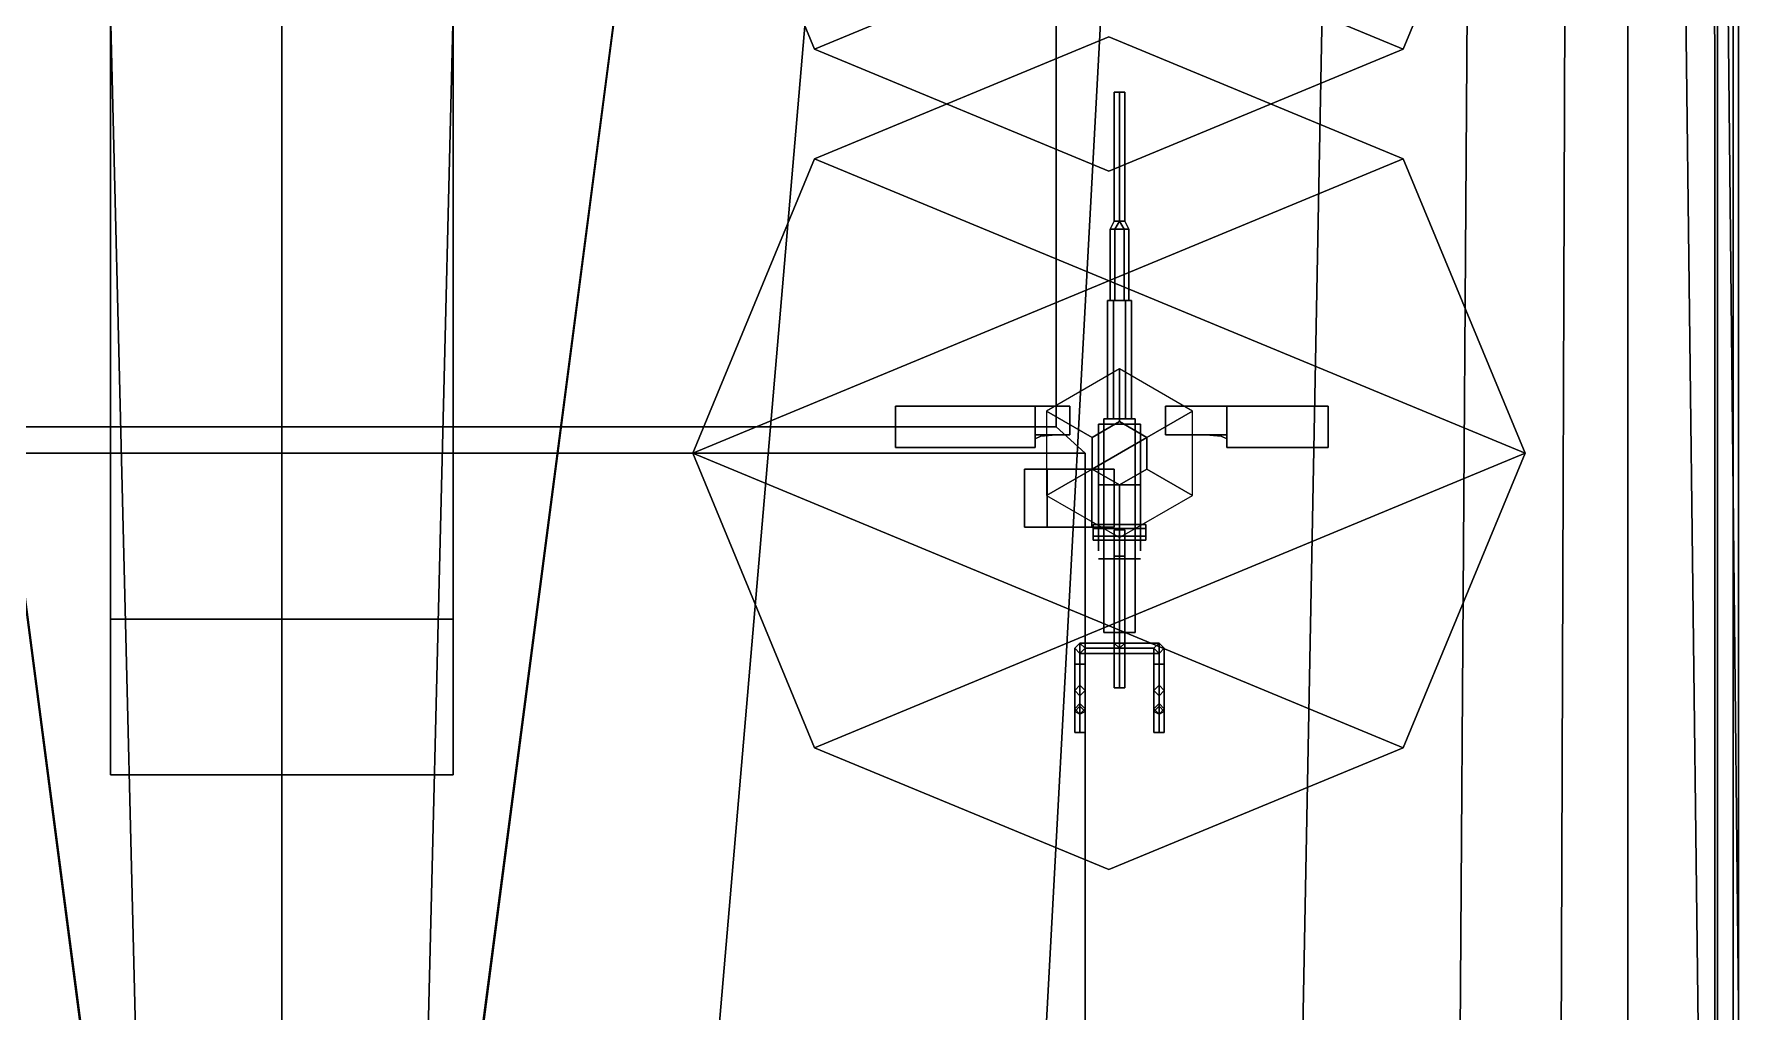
# Model space of a CAD drawing. Header units: millimetres. Extents: x -6 to 6, y -47 to 81.
# Drawn here: x -0.94 to 5.55, y -4.06 to -0.35 of the extents above; entities that cross this region are included whole.
import ezdxf

# ---------------------------------------------------------------- set-up
doc = ezdxf.new("R2010")
doc.units = ezdxf.units.MM
for name, color, linetype in [('cables', 3, 'Continuous'), ('gun', 1, 'Continuous'), ('rainings', 4, 'Continuous'), ('sleeve', 5, 'Continuous'), ('superstructure', 6, 'Continuous'), ('turret', 2, 'Continuous')]:
    doc.layers.add(name, color=color, linetype=linetype)

msp = doc.modelspace()

# ---------------------------------------------------------------- linework, layer by layer
for points in [[(-1.99, -0.26, -3.04), (-0.65, -0.26, -3.2), (-0.51, -5.99, -3.16), (-1.5, -5.99, -3.04)], [(0, -5.99, -3.2), (-0.51, -5.99, -3.16), (-0.65, -0.26, -3.2), (0, -0.26, -3.2)], [(0, -0.26, -3.2), (0.65, -0.26, -3.2), (0.51, -5.99, -3.16), (0, -5.99, -3.2)], [(1.5, -5.99, -3.04), (0.51, -5.99, -3.16), (0.65, -0.26, -3.2), (1.99, -0.26, -3.04)], [(2.8, -5.99, -2.77), (1.5, -5.99, -3.04), (1.99, -0.26, -3.04), (3.11, -0.26, -2.77)], [(3.84, -5.99, -2.4), (2.8, -5.99, -2.77), (3.11, -0.26, -2.77), (3.95, -0.26, -2.4)], [(4.46, -5.99, -2.02), (3.84, -5.99, -2.4), (3.95, -0.26, -2.4), (4.5, -0.26, -2.02)], [(4.85, -5.99, -1.59), (4.46, -5.99, -2.02), (4.5, -0.26, -2.02), (4.87, -0.26, -1.59)], [(5.11, -5.99, -1.11), (4.85, -5.99, -1.59), (4.87, -0.26, -1.59), (5.11, -0.26, -1.16)], [(5.4, -5.99, -0.27), (5.11, -5.99, -1.11), (5.11, -0.26, -1.16), (5.33, -0.26, -0.5)], [(5.55, -5.99, 0.79), (5.4, -5.99, -0.27), (5.33, -0.26, -0.5), (5.49, -0.26, 0.44)], [(5.45, -5.99, 2.85), (5.51, -5.99, 2.32), (5.51, -0.26, 2.52), (5.45, -0.26, 3.07)], [(5.53, -5.99, 1.74), (5.55, -5.99, 0.79), (5.49, -0.26, 0.44), (5.53, -0.26, 1.93)], [(5.51, -5.99, 2.32), (5.53, -5.99, 1.74), (5.53, -0.26, 1.93), (5.51, -0.26, 2.52)]]:
    msp.add_3dface(points)
at = {"layer": 'cables'}
for points in [[(0, 9.81, 26.51), (0, 9.8, 26.59), (0, -10.03, 9.28), (0, -9.99, 9.24)], [(0, 9.8, 26.59), (0, 9.81, 26.51), (0, -9.99, 9.24), (0, -10.03, 9.28)], [(-1.69, 2.99, 10.61), (-1.69, 2.99, 10.57), (0, -9.99, 9.24), (0, -9.9441, 9.28)], [(-1.69, 2.99, 10.57), (-1.69, 2.99, 10.61), (0, -9.9441, 9.28), (0, -9.99, 9.24)], [(1.69, 2.99, 10.57), (1.69, 2.99, 10.61), (0, -9.9441, 9.28), (0, -9.99, 9.24)], [(1.69, 2.99, 10.61), (1.69, 2.99, 10.57), (0, -9.99, 9.24), (0, -9.9441, 9.28)]]:
    msp.add_3dface(points, dxfattribs=at)
at = {"layer": 'gun'}
for points in [[(3.18, -0.57, 6.72), (3.16, -0.57, 6.7), (3.16, -1.06, 6.7), (3.18, -1.06, 6.72)], [(3.16, -0.57, 6.7), (3.18, -0.57, 6.68), (3.18, -1.06, 6.68), (3.16, -1.06, 6.7)], [(3.2, -0.57, 6.7), (3.18, -0.57, 6.68), (3.16, -0.57, 6.7), (3.18, -0.57, 6.72)], [(3.2, -0.57, 6.7), (3.18, -0.57, 6.72), (3.18, -1.06, 6.72), (3.2, -1.06, 6.7)], [(3.18, -0.57, 6.68), (3.2, -0.57, 6.7), (3.2, -1.06, 6.7), (3.18, -1.06, 6.68)]]:
    msp.add_3dface(points, dxfattribs=at)
at = {"layer": 'rainings'}
for points in [[(5.44, -0.37, 3.99), (5.44, -0.37, 3.95), (5.34, 2.64, 4.04), (5.34, 2.64, 4.08)], [(5.44, -0.37, 3.95), (5.44, -0.37, 3.99), (5.34, 2.64, 4.08), (5.34, 2.64, 4.04)], [(5.44, -0.37, 3.61), (5.44, -0.37, 3.57), (5.34, 2.64, 3.66), (5.34, 2.64, 3.7)], [(5.44, -0.37, 3.57), (5.44, -0.37, 3.61), (5.34, 2.64, 3.7), (5.34, 2.64, 3.66)], [(5.44, -0.46, 4.01), (5.44, -0.37, 4.01), (5.44, -0.37, 3.06), (5.44, -0.46, 3.06)], [(5.44, -0.37, 4.01), (5.44, -0.46, 4.01), (5.44, -0.46, 3.06), (5.44, -0.37, 3.06)], [(5.44, -3.39, 3.88), (5.44, -3.39, 3.93), (5.44, -0.46, 3.99), (5.44, -0.46, 3.95)], [(5.44, -3.39, 3.93), (5.44, -3.39, 3.88), (5.44, -0.46, 3.95), (5.44, -0.46, 3.99)], [(5.44, -3.39, 3.55), (5.44, -3.39, 3.5), (5.44, -0.46, 3.57), (5.44, -0.46, 3.61)], [(5.44, -3.39, 3.5), (5.44, -3.39, 3.55), (5.44, -0.46, 3.61), (5.44, -0.46, 3.57)], [(5.44, -3.46, 3.95), (5.44, -3.39, 3.95), (5.44, -3.39, 2.95), (5.44, -3.46, 2.94)], [(5.44, -3.39, 3.95), (5.44, -3.46, 3.95), (5.44, -3.46, 2.94), (5.44, -3.39, 2.95)], [(5.44, -5.5, 3.85), (5.44, -5.5, 3.9), (5.44, -3.46, 3.93), (5.44, -3.46, 3.89)], [(5.44, -5.5, 3.9), (5.44, -5.5, 3.85), (5.44, -3.46, 3.89), (5.44, -3.46, 3.93)], [(5.44, -5.5, 3.52), (5.44, -5.5, 3.47), (5.44, -3.46, 3.51), (5.44, -3.46, 3.55)], [(5.44, -5.5, 3.47), (5.44, -5.5, 3.52), (5.44, -3.46, 3.55), (5.44, -3.46, 3.51)]]:
    msp.add_3dface(points, dxfattribs=at)
at = {"layer": 'sleeve'}
for points in [[(3.18, -1.06, 6.72), (3.16, -1.06, 6.7), (3.145, -1.09, 6.7), (3.1625, -1.09, 6.7303)], [(3.16, -1.06, 6.7), (3.18, -1.06, 6.68), (3.1625, -1.09, 6.6697), (3.145, -1.09, 6.7)], [(3.1625, -1.09, 6.7303), (3.145, -1.09, 6.7), (3.145, -1.36, 6.7), (3.1625, -1.36, 6.7303)], [(3.145, -1.09, 6.7), (3.1625, -1.09, 6.6697), (3.1625, -1.36, 6.6697), (3.145, -1.36, 6.7)], [(3.18, -1.06, 6.72), (3.18, -1.06, 6.72), (3.1625, -1.09, 6.7303), (3.1975, -1.09, 6.7303)], [(3.18, -1.06, 6.68), (3.18, -1.06, 6.68), (3.1975, -1.09, 6.6697), (3.1625, -1.09, 6.6697)], [(3.1975, -1.09, 6.7303), (3.1625, -1.09, 6.7303), (3.1625, -1.36, 6.7303), (3.1975, -1.36, 6.7303)], [(3.1625, -1.09, 6.6697), (3.1975, -1.09, 6.6697), (3.1975, -1.36, 6.6697), (3.1625, -1.36, 6.6697)], [(3.2, -1.06, 6.7), (3.18, -1.06, 6.72), (3.1975, -1.09, 6.7303), (3.215, -1.09, 6.7)], [(3.18, -1.06, 6.68), (3.2, -1.06, 6.7), (3.215, -1.09, 6.7), (3.1975, -1.09, 6.6697)], [(3.215, -1.09, 6.7), (3.1975, -1.09, 6.7303), (3.1975, -1.36, 6.7303), (3.215, -1.36, 6.7)], [(3.1975, -1.09, 6.6697), (3.215, -1.09, 6.7), (3.215, -1.36, 6.7), (3.1975, -1.36, 6.6697)], [(3.1575, -1.36, 6.739), (3.135, -1.36, 6.7), (3.135, -1.81, 6.7), (3.1575, -1.81, 6.739)], [(3.135, -1.36, 6.7), (3.1575, -1.36, 6.661), (3.1575, -1.81, 6.661), (3.135, -1.81, 6.7)], [(3.225, -1.36, 6.7), (3.135, -1.36, 6.7), (3.1575, -1.36, 6.739), (3.2025, -1.36, 6.739)], [(3.2025, -1.36, 6.661), (3.1575, -1.36, 6.661), (3.135, -1.36, 6.7), (3.225, -1.36, 6.7)], [(3.2025, -1.36, 6.739), (3.1575, -1.36, 6.739), (3.1575, -1.81, 6.739), (3.2025, -1.81, 6.739)], [(3.1575, -1.36, 6.661), (3.2025, -1.36, 6.661), (3.2025, -1.81, 6.661), (3.1575, -1.81, 6.661)], [(3.225, -1.36, 6.7), (3.2025, -1.36, 6.739), (3.2025, -1.81, 6.739), (3.225, -1.81, 6.7)], [(3.2025, -1.36, 6.661), (3.225, -1.36, 6.7), (3.225, -1.81, 6.7), (3.2025, -1.81, 6.661)], [(3.12, -2.62, 6.77), (3.24, -2.62, 6.77), (3.24, -1.81, 6.77), (3.12, -1.81, 6.77)], [(3.12, -1.81, 6.65), (3.24, -1.81, 6.65), (3.24, -2.62, 6.65), (3.12, -2.62, 6.65)], [(3.12, -1.81, 6.77), (3.12, -1.81, 6.65), (3.12, -2.62, 6.65), (3.12, -2.62, 6.77)], [(3.24, -1.81, 6.77), (3.24, -1.81, 6.65), (3.12, -1.81, 6.65), (3.12, -1.81, 6.77)], [(3.24, -2.62, 6.77), (3.24, -2.62, 6.65), (3.24, -1.81, 6.65), (3.24, -1.81, 6.77)], [(2.905, -2, 6.9772), (2.82, -2, 6.83), (2.82, -2.22, 6.83), (2.905, -2.22, 6.9772)], [(3.16, -2, 6.83), (2.82, -2, 6.83), (2.905, -2, 6.9772), (3.075, -2, 6.9772)], [(2.82, -2, 6.83), (2.905, -2, 6.6828), (2.905, -2.22, 6.6828), (2.82, -2.22, 6.83)], [(3.075, -2, 6.6828), (2.905, -2, 6.6828), (2.82, -2, 6.83), (3.16, -2, 6.83)], [(2.905, -2, 6.6828), (3.075, -2, 6.6828), (3.075, -2.22, 6.6828), (2.905, -2.22, 6.6828)], [(3.075, -2, 6.9772), (2.905, -2, 6.9772), (2.905, -2.22, 6.9772), (3.075, -2.22, 6.9772)], [(3.16, -2, 6.83), (3.075, -2, 6.9772), (3.075, -2.22, 6.9772), (3.16, -2.22, 6.83)], [(3.075, -2, 6.6828), (3.16, -2, 6.83), (3.16, -2.22, 6.83), (3.075, -2.22, 6.6828)], [(2.82, -2.22, 6.83), (3.16, -2.22, 6.83), (3.075, -2.22, 6.9772), (2.905, -2.22, 6.9772)], [(2.905, -2.22, 6.6828), (3.075, -2.22, 6.6828), (3.16, -2.22, 6.83), (2.82, -2.22, 6.83)], [(3.28, -2.225, 6.716), (3.28, -2.21, 6.69), (3.08, -2.21, 6.69), (3.08, -2.225, 6.716)], [(3.28, -2.21, 6.69), (3.28, -2.225, 6.664), (3.08, -2.225, 6.664), (3.08, -2.21, 6.69)], [(3.08, -2.255, 6.716), (3.08, -2.225, 6.716), (3.08, -2.21, 6.69), (3.08, -2.27, 6.69)], [(3.08, -2.27, 6.69), (3.08, -2.21, 6.69), (3.08, -2.225, 6.664), (3.08, -2.255, 6.664)], [(3.28, -2.255, 6.716), (3.28, -2.225, 6.716), (3.08, -2.225, 6.716), (3.08, -2.255, 6.716)], [(3.28, -2.225, 6.664), (3.28, -2.255, 6.664), (3.08, -2.255, 6.664), (3.08, -2.225, 6.664)], [(3.28, -2.27, 6.69), (3.28, -2.255, 6.716), (3.08, -2.255, 6.716), (3.08, -2.27, 6.69)], [(3.28, -2.255, 6.664), (3.28, -2.27, 6.69), (3.08, -2.27, 6.69), (3.08, -2.255, 6.664)], [(3.18, -2.23, 6.65), (3.16, -2.23, 6.63), (3.16, -2.66, 6.63), (3.18, -2.68, 6.65)], [(3.16, -2.23, 6.63), (3.18, -2.23, 6.61), (3.18, -2.68, 6.61), (3.16, -2.66, 6.63)], [(3.2, -2.23, 6.63), (3.18, -2.23, 6.65), (3.18, -2.68, 6.65), (3.2, -2.66, 6.63)], [(3.18, -2.23, 6.61), (3.2, -2.23, 6.63), (3.2, -2.66, 6.63), (3.18, -2.68, 6.61)], [(3.28, -2.27, 6.69), (3.28, -2.21, 6.69), (3.28, -2.225, 6.716), (3.28, -2.255, 6.716)], [(3.28, -2.255, 6.664), (3.28, -2.225, 6.664), (3.28, -2.21, 6.69), (3.28, -2.27, 6.69)], [(3.2, -2.33, 7.02), (3.18, -2.33, 7), (3.16, -2.33, 7.02), (3.18, -2.33, 7.04)], [(3.16, -2.33, 7.02), (3.18, -2.33, 7), (3.18, -2.83, 7), (3.16, -2.83, 7.02)], [(3.18, -2.33, 7.04), (3.16, -2.33, 7.02), (3.16, -2.83, 7.02), (3.18, -2.83, 7.04)], [(3.18, -2.33, 7), (3.2, -2.33, 7.02), (3.2, -2.83, 7.02), (3.18, -2.83, 7)], [(3.2, -2.33, 7.02), (3.18, -2.33, 7.04), (3.18, -2.83, 7.04), (3.2, -2.83, 7.02)], [(3.1, -2.34, 7.12), (3.14, -2.34, 7.1893), (3.22, -2.34, 7.1893), (3.26, -2.34, 7.12)], [(3.26, -2.34, 7.12), (3.22, -2.34, 7.1893), (3.14, -2.34, 7.1893), (3.1, -2.34, 7.12)], [(3.22, -2.34, 7.0507), (3.26, -2.34, 7.12), (3.1, -2.34, 7.12), (3.14, -2.34, 7.0507)], [(3.14, -2.34, 7.0507), (3.1, -2.34, 7.12), (3.26, -2.34, 7.12), (3.22, -2.34, 7.0507)], [(3.18, -2.34, 6.77), (3.18, -2.48, 7.01), (3.18, -2.58, 7.01), (3.18, -2.43, 6.77)], [(3.18, -2.43, 6.77), (3.18, -2.58, 7.01), (3.18, -2.48, 7.01), (3.18, -2.34, 6.77)], [(3.03, -2.66, 6.63), (3.01, -2.68, 6.61), (3.01, -2.68, 6.81), (3.03, -2.66, 6.83)], [(3.03, -2.66, 6.83), (3.01, -2.68, 6.81), (3.01, -2.74, 6.87), (3.03, -2.74, 6.89)], [(3.03, -2.66, 6.63), (3.05, -2.68, 6.65), (3.31, -2.68, 6.65), (3.33, -2.66, 6.63)], [(3.05, -2.68, 6.61), (3.03, -2.66, 6.63), (3.33, -2.66, 6.63), (3.31, -2.68, 6.61)], [(3.05, -2.68, 6.61), (3.03, -2.66, 6.63), (3.03, -2.66, 6.83), (3.05, -2.68, 6.81)], [(3.05, -2.68, 6.81), (3.03, -2.66, 6.83), (3.03, -2.74, 6.89), (3.05, -2.74, 6.87)], [(3.12, -2.62, 6.65), (3.24, -2.62, 6.65), (3.24, -2.62, 6.77), (3.12, -2.62, 6.77)], [(3.33, -2.66, 6.63), (3.31, -2.68, 6.61), (3.31, -2.68, 6.81), (3.33, -2.66, 6.83)], [(3.33, -2.66, 6.83), (3.31, -2.68, 6.81), (3.31, -2.74, 6.87), (3.33, -2.74, 6.89)], [(3.35, -2.68, 6.61), (3.33, -2.66, 6.63), (3.33, -2.66, 6.83), (3.35, -2.68, 6.81)], [(3.35, -2.68, 6.81), (3.33, -2.66, 6.83), (3.33, -2.74, 6.89), (3.35, -2.74, 6.87)], [(3.01, -2.68, 6.61), (3.03, -2.7, 6.63), (3.03, -2.7, 6.79), (3.01, -2.68, 6.81)], [(3.01, -2.68, 6.81), (3.03, -2.7, 6.79), (3.03, -2.74, 6.85), (3.01, -2.74, 6.87)], [(3.03, -2.7, 6.63), (3.05, -2.68, 6.61), (3.05, -2.68, 6.81), (3.03, -2.7, 6.79)], [(3.05, -2.68, 6.65), (3.03, -2.7, 6.63), (3.33, -2.7, 6.63), (3.31, -2.68, 6.65)], [(3.03, -2.7, 6.63), (3.05, -2.68, 6.61), (3.31, -2.68, 6.61), (3.33, -2.7, 6.63)], [(3.03, -2.7, 6.79), (3.05, -2.68, 6.81), (3.05, -2.74, 6.87), (3.03, -2.74, 6.85)], [(3.31, -2.68, 6.61), (3.33, -2.7, 6.63), (3.33, -2.7, 6.79), (3.31, -2.68, 6.81)], [(3.31, -2.68, 6.81), (3.33, -2.7, 6.79), (3.33, -2.74, 6.85), (3.31, -2.74, 6.87)], [(3.33, -2.7, 6.63), (3.35, -2.68, 6.61), (3.35, -2.68, 6.81), (3.33, -2.7, 6.79)], [(3.33, -2.7, 6.79), (3.35, -2.68, 6.81), (3.35, -2.74, 6.87), (3.33, -2.74, 6.85)], [(3.03, -2.74, 6.89), (3.01, -2.74, 6.87), (3.01, -2.84, 6.87), (3.03, -2.82, 6.89)], [(3.01, -2.74, 6.87), (3.03, -2.74, 6.85), (3.03, -2.82, 6.85), (3.01, -2.84, 6.87)], [(3.05, -2.74, 6.87), (3.03, -2.74, 6.89), (3.03, -2.82, 6.89), (3.05, -2.84, 6.87)], [(3.03, -2.74, 6.85), (3.05, -2.74, 6.87), (3.05, -2.84, 6.87), (3.03, -2.82, 6.85)], [(3.33, -2.74, 6.89), (3.31, -2.74, 6.87), (3.31, -2.84, 6.87), (3.33, -2.82, 6.89)], [(3.31, -2.74, 6.87), (3.33, -2.74, 6.85), (3.33, -2.82, 6.85), (3.31, -2.84, 6.87)], [(3.35, -2.74, 6.87), (3.33, -2.74, 6.89), (3.33, -2.82, 6.89), (3.35, -2.84, 6.87)], [(3.33, -2.74, 6.85), (3.35, -2.74, 6.87), (3.35, -2.84, 6.87), (3.33, -2.82, 6.85)], [(3.03, -2.82, 6.94), (3.01, -2.84, 6.92), (3.01, -2.91, 6.97), (3.03, -2.89, 6.99)], [(3.03, -2.82, 6.79), (3.01, -2.84, 6.81), (3.01, -2.84, 6.92), (3.03, -2.82, 6.94)], [(3.03, -2.9, 6.73), (3.01, -2.92, 6.76), (3.01, -2.84, 6.81), (3.03, -2.82, 6.79)], [(3.01, -2.84, 6.92), (3.03, -2.86, 6.9), (3.03, -2.93, 6.95), (3.01, -2.91, 6.97)], [(3.01, -2.84, 6.81), (3.03, -2.86, 6.83), (3.03, -2.86, 6.9), (3.01, -2.84, 6.92)], [(3.01, -2.92, 6.76), (3.03, -2.93, 6.78), (3.03, -2.86, 6.83), (3.01, -2.84, 6.81)], [(3.05, -2.84, 6.92), (3.03, -2.82, 6.94), (3.03, -2.89, 6.99), (3.05, -2.91, 6.97)], [(3.05, -2.84, 6.81), (3.03, -2.82, 6.79), (3.03, -2.82, 6.94), (3.05, -2.84, 6.92)], [(3.05, -2.92, 6.76), (3.03, -2.9, 6.73), (3.03, -2.82, 6.79), (3.05, -2.84, 6.81)], [(3.03, -2.86, 6.9), (3.05, -2.84, 6.92), (3.05, -2.91, 6.97), (3.03, -2.93, 6.95)], [(3.03, -2.86, 6.83), (3.05, -2.84, 6.81), (3.05, -2.84, 6.92), (3.03, -2.86, 6.9)], [(3.03, -2.93, 6.78), (3.05, -2.92, 6.76), (3.05, -2.84, 6.81), (3.03, -2.86, 6.83)], [(3.18, -2.83, 7.04), (3.16, -2.83, 7.02), (3.18, -2.83, 7), (3.2, -2.83, 7.02)], [(3.33, -2.82, 6.94), (3.31, -2.84, 6.92), (3.31, -2.91, 6.97), (3.33, -2.89, 6.99)], [(3.33, -2.82, 6.79), (3.31, -2.84, 6.81), (3.31, -2.84, 6.92), (3.33, -2.82, 6.94)], [(3.33, -2.9, 6.73), (3.31, -2.92, 6.76), (3.31, -2.84, 6.81), (3.33, -2.82, 6.79)], [(3.31, -2.84, 6.92), (3.33, -2.86, 6.9), (3.33, -2.93, 6.95), (3.31, -2.91, 6.97)], [(3.31, -2.84, 6.81), (3.33, -2.86, 6.83), (3.33, -2.86, 6.9), (3.31, -2.84, 6.92)], [(3.31, -2.92, 6.76), (3.33, -2.93, 6.78), (3.33, -2.86, 6.83), (3.31, -2.84, 6.81)], [(3.35, -2.84, 6.92), (3.33, -2.82, 6.94), (3.33, -2.89, 6.99), (3.35, -2.91, 6.97)], [(3.35, -2.84, 6.81), (3.33, -2.82, 6.79), (3.33, -2.82, 6.94), (3.35, -2.84, 6.92)], [(3.35, -2.92, 6.76), (3.33, -2.9, 6.73), (3.33, -2.82, 6.79), (3.35, -2.84, 6.81)], [(3.33, -2.86, 6.9), (3.35, -2.84, 6.92), (3.35, -2.91, 6.97), (3.33, -2.93, 6.95)], [(3.33, -2.86, 6.83), (3.35, -2.84, 6.81), (3.35, -2.84, 6.92), (3.33, -2.86, 6.9)], [(3.33, -2.93, 6.78), (3.35, -2.92, 6.76), (3.35, -2.84, 6.81), (3.33, -2.86, 6.83)], [(3.01, -3, 6.97), (3.03, -3, 6.99), (3.03, -2.89, 6.99), (3.01, -2.91, 6.97)], [(3.03, -2.9, 6.73), (3.05, -2.92, 6.76), (3.03, -2.93, 6.78), (3.01, -2.92, 6.76)], [(3.03, -3, 6.95), (3.01, -3, 6.97), (3.01, -2.91, 6.97), (3.03, -2.93, 6.95)], [(3.03, -3, 6.99), (3.05, -3, 6.97), (3.05, -2.91, 6.97), (3.03, -2.89, 6.99)], [(3.05, -3, 6.97), (3.03, -3, 6.95), (3.03, -2.93, 6.95), (3.05, -2.91, 6.97)], [(3.31, -3, 6.97), (3.33, -3, 6.99), (3.33, -2.89, 6.99), (3.31, -2.91, 6.97)], [(3.33, -2.9, 6.73), (3.35, -2.92, 6.76), (3.33, -2.93, 6.78), (3.31, -2.92, 6.76)], [(3.33, -3, 6.95), (3.31, -3, 6.97), (3.31, -2.91, 6.97), (3.33, -2.93, 6.95)], [(3.33, -3, 6.99), (3.35, -3, 6.97), (3.35, -2.91, 6.97), (3.33, -2.89, 6.99)], [(3.35, -3, 6.97), (3.33, -3, 6.95), (3.33, -2.93, 6.95), (3.35, -2.91, 6.97)], [(3.03, -3, 6.95), (3.05, -3, 6.97), (3.03, -3, 6.99), (3.01, -3, 6.97)], [(3.33, -3, 6.95), (3.35, -3, 6.97), (3.33, -3, 6.99), (3.31, -3, 6.97)]]:
    msp.add_3dface(points, dxfattribs=at)
at = {"layer": 'superstructure'}
for points in [[(-0.65, 2.29, 6.83), (-0.65, -1.94, 5.23), (-0.65, -2.57, 6.18), (-0.65, 2.18, 8.03)], [(0.65, 2.29, 6.83), (0.65, -1.94, 5.23), (-0.65, -1.94, 5.23), (-0.65, 2.29, 6.83)], [(0.65, -2.57, 6.18), (0.65, -1.94, 5.23), (0.65, 2.29, 6.83), (0.65, 2.18, 8.03)], [(-2.23, 2.27, 5.41), (-2.38, -1.84, 5.23), (2.94, -1.84, 5.23), (2.94, 2.27, 5.41)], [(2.94, -1.84, 5.23), (2.94, -1.84, 3), (2.94, 2.27, 3.15), (2.94, 2.27, 5.41)], [(-0.65, 2.18, 8.03), (-0.65, -2.57, 6.18), (0.65, -2.57, 6.18), (0.65, 2.18, 8.03)], [(4.2572, -0.4072, 6.6), (1.56, 0.71, 6.6), (2.0228, 1.8272, 6.6), (4.72, 0.71, 6.6)], [(2.0228, -0.4072, 6.6), (4.72, 0.71, 6.6), (4.2572, 1.8272, 6.6), (1.56, 0.71, 6.6)], [(2.0228, -0.4072, 7.6), (1.56, 0.71, 7.6), (1.56, 0.71, 6.6), (2.0228, -0.4072, 6.6)], [(3.14, -0.87, 6.6), (2.0228, -0.4072, 6.6), (1.56, 0.71, 6.6), (4.2572, -0.4072, 6.6)], [(1.56, 0.71, 7.6), (2.0228, -0.4072, 7.6), (2.0228, -0.4072, 6.6), (1.56, 0.71, 6.6)], [(3.14, -0.87, 6.6), (4.2572, -0.4072, 6.6), (4.72, 0.71, 6.6), (2.0228, -0.4072, 6.6)], [(4.72, 0.71, 7.6), (4.2572, -0.4072, 7.6), (4.2572, -0.4072, 6.6), (4.72, 0.71, 6.6)], [(4.2572, -0.4072, 7.6), (4.72, 0.71, 7.6), (4.72, 0.71, 6.6), (4.2572, -0.4072, 6.6)], [(-5.45, -5.99, 2.85), (5.45, -5.99, 2.85), (5.45, -0.26, 3.07), (-5.45, -0.26, 3.07)], [(1.56, -1.94, 5.23), (4.2572, -0.8228, 5.23), (3.14, -0.36, 5.23), (2.0228, -0.8228, 5.23)], [(2.0228, -0.8228, 6.41), (3.14, -0.36, 6.41), (3.14, -0.36, 5.23), (2.0228, -0.8228, 5.23)], [(3.14, -0.36, 6.41), (2.0228, -0.8228, 6.41), (2.0228, -0.8228, 5.23), (3.14, -0.36, 5.23)], [(4.72, -1.94, 5.23), (2.0228, -0.8228, 5.23), (3.14, -0.36, 5.23), (4.2572, -0.8228, 5.23)], [(3.14, -0.36, 6.41), (4.2572, -0.8228, 6.41), (4.2572, -0.8228, 5.23), (3.14, -0.36, 5.23)], [(4.2572, -0.8228, 6.41), (3.14, -0.36, 6.41), (3.14, -0.36, 5.23), (4.2572, -0.8228, 5.23)], [(3.14, -0.87, 7.6), (2.0228, -0.4072, 7.6), (2.0228, -0.4072, 6.6), (3.14, -0.87, 6.6)], [(2.0228, -0.4072, 7.6), (3.14, -0.87, 7.6), (3.14, -0.87, 6.6), (2.0228, -0.4072, 6.6)], [(4.2572, -0.4072, 7.6), (3.14, -0.87, 7.6), (3.14, -0.87, 6.6), (4.2572, -0.4072, 6.6)], [(3.14, -0.87, 7.6), (4.2572, -0.4072, 7.6), (4.2572, -0.4072, 6.6), (3.14, -0.87, 6.6)], [(4.2572, -3.0572, 5.23), (1.56, -1.94, 5.23), (2.0228, -0.8228, 5.23), (4.72, -1.94, 5.23)], [(2.0228, -3.0572, 5.23), (4.72, -1.94, 5.23), (4.2572, -0.8228, 5.23), (1.56, -1.94, 5.23)], [(4.2572, -0.8228, 6.41), (4.72, -1.94, 6.41), (4.72, -1.94, 5.23), (4.2572, -0.8228, 5.23)], [(4.72, -1.94, 6.41), (4.2572, -0.8228, 6.41), (4.2572, -0.8228, 5.23), (4.72, -1.94, 5.23)], [(3.0761, -1.88, 6.47), (3.18, -1.82, 6.47), (3.18, -1.62, 5.23), (2.9029, -1.78, 5.23)], [(3.18, -1.82, 6.47), (3.2839, -1.88, 6.47), (3.4571, -1.78, 5.23), (3.18, -1.62, 5.23)], [(3.0761, -2, 6.47), (3.0761, -1.88, 6.47), (2.9029, -1.78, 5.23), (2.9029, -2.1, 5.23)], [(3.2839, -1.88, 6.47), (3.2839, -2, 6.47), (3.4571, -2.1, 5.23), (3.4571, -1.78, 5.23)], [(-3.02, -1.84, 5.23), (-3.12, -1.94, 5.23), (3.05, -1.94, 5.23), (2.94, -1.84, 5.23)], [(3.05, -1.94, 5.23), (3.05, -1.94, 3), (2.94, -1.84, 3), (2.94, -1.84, 5.23)], [(-3.12, -1.94, 5.23), (-3.12, -4.44, 5.23), (3.05, -4.44, 5.23), (3.05, -1.94, 5.23)], [(-0.65, -1.94, 5.23), (-0.65, -3.16, 5.23), (-0.65, -3.16, 5.68), (-0.65, -2.57, 6.18)], [(0.65, -3.16, 5.68), (0.65, -3.16, 5.23), (0.65, -1.94, 5.23), (0.65, -2.57, 6.18)], [(3.14, -3.52, 5.23), (2.0228, -3.0572, 5.23), (1.56, -1.94, 5.23), (4.2572, -3.0572, 5.23)], [(3.14, -3.52, 5.23), (4.2572, -3.0572, 5.23), (4.72, -1.94, 5.23), (2.0228, -3.0572, 5.23)], [(3.05, -4.44, 5.23), (3.05, -4.44, 2.9), (3.05, -1.94, 3), (3.05, -1.94, 5.23)], [(4.72, -1.94, 6.41), (4.2572, -3.0572, 6.41), (4.2572, -3.0572, 5.23), (4.72, -1.94, 5.23)], [(4.2572, -3.0572, 6.41), (4.72, -1.94, 6.41), (4.72, -1.94, 5.23), (4.2572, -3.0572, 5.23)], [(3.18, -2.06, 6.47), (3.0761, -2, 6.47), (2.9029, -2.1, 5.23), (3.18, -2.26, 5.23)], [(3.2839, -2, 6.47), (3.18, -2.06, 6.47), (3.18, -2.26, 5.23), (3.4571, -2.1, 5.23)], [(-0.65, -2.57, 6.18), (-0.65, -3.16, 5.68), (0.65, -3.16, 5.68), (0.65, -2.57, 6.18)], [(3.14, -3.52, 6.41), (2.0228, -3.0572, 6.41), (2.0228, -3.0572, 5.23), (3.14, -3.52, 5.23)], [(2.0228, -3.0572, 6.41), (3.14, -3.52, 6.41), (3.14, -3.52, 5.23), (2.0228, -3.0572, 5.23)], [(4.2572, -3.0572, 6.41), (3.14, -3.52, 6.41), (3.14, -3.52, 5.23), (4.2572, -3.0572, 5.23)], [(3.14, -3.52, 6.41), (4.2572, -3.0572, 6.41), (4.2572, -3.0572, 5.23), (3.14, -3.52, 5.23)], [(-0.65, -3.16, 5.68), (-0.65, -3.16, 5.23), (0.65, -3.16, 5.23), (0.65, -3.16, 5.68)]]:
    msp.add_3dface(points, dxfattribs=at)
at = {"layer": 'turret'}
for points in [[(2.3292, -1.7614, 6.3576), (2.3292, -1.918, 7.2456), (2.86, -1.918, 7.2456), (2.86, -1.7614, 6.3576)], [(2.86, -1.7614, 6.3576), (2.86, -1.918, 7.2456), (2.3292, -1.918, 7.2456), (2.3292, -1.7614, 6.3576)], [(2.86, -1.7614, 6.3576), (2.86, -1.87, 6.9735), (2.9909, -1.87, 6.9735), (2.9909, -1.7614, 6.3576)], [(2.9909, -1.7614, 6.3576), (2.9909, -1.87, 6.9735), (2.86, -1.87, 6.9735), (2.86, -1.7614, 6.3576)], [(3.5872, -1.7614, 6.3576), (3.5872, -1.87, 6.9735), (3.3545, -1.87, 6.9735), (3.3545, -1.7614, 6.3576)], [(3.3545, -1.7614, 6.3576), (3.3545, -1.87, 6.9735), (3.5872, -1.87, 6.9735), (3.5872, -1.7614, 6.3576)], [(3.9726, -1.7614, 6.3576), (3.9726, -1.918, 7.2456), (3.5872, -1.918, 7.2456), (3.5872, -1.7614, 6.3576)], [(3.5872, -1.7614, 6.3576), (3.5872, -1.918, 7.2456), (3.9726, -1.918, 7.2456), (3.9726, -1.7614, 6.3576)], [(2.86, -1.87, 6.9735), (2.86, -1.8852, 7.0594), (2.8818, -1.8751, 7.0021), (2.94, -1.87, 6.9735)], [(2.94, -1.87, 6.9735), (2.8818, -1.8751, 7.0021), (2.86, -1.8852, 7.0594), (2.86, -1.87, 6.9735)], [(3.18, -1.82, 6.47), (3.0761, -1.88, 6.47), (3.0761, -1.88, 6.57), (3.18, -1.82, 6.57)], [(3.18, -1.82, 6.57), (3.0761, -1.88, 6.57), (3.0761, -2, 6.57), (3.2839, -1.88, 6.57)], [(3.2839, -1.88, 6.57), (3.0761, -2, 6.57), (3.18, -2.06, 6.57), (3.2839, -2, 6.57)], [(3.0761, -1.88, 6.47), (3.0761, -2, 6.47), (3.0761, -2, 6.57), (3.0761, -1.88, 6.57)], [(3.1, -2.06, 6.57), (3.1, -1.83, 6.57), (3.1, -1.88, 6.66), (3.1, -2.07, 6.59)], [(3.1, -2.07, 6.59), (3.1, -1.88, 6.66), (3.1, -1.83, 6.57), (3.1, -2.06, 6.57)], [(3.1, -2.06, 6.57), (3.1, -1.83, 6.57), (3.26, -1.83, 6.57), (3.26, -2.06, 6.57)], [(3.26, -2.06, 6.57), (3.26, -1.83, 6.57), (3.1, -1.83, 6.57), (3.1, -2.06, 6.57)], [(3.1, -2.19, 6.65), (3.1, -2.17, 6.71), (3.1, -1.88, 6.66), (3.1, -2.07, 6.59)], [(3.1, -2.07, 6.59), (3.1, -1.88, 6.66), (3.1, -2.17, 6.71), (3.1, -2.19, 6.65)], [(3.2839, -1.88, 6.47), (3.18, -1.82, 6.47), (3.18, -1.82, 6.57), (3.2839, -1.88, 6.57)], [(3.26, -2.07, 6.59), (3.26, -1.88, 6.66), (3.26, -1.83, 6.57), (3.26, -2.06, 6.57)], [(3.26, -2.06, 6.57), (3.26, -1.83, 6.57), (3.26, -1.88, 6.66), (3.26, -2.07, 6.59)], [(3.26, -2.19, 6.65), (3.26, -2.17, 6.71), (3.26, -1.88, 6.66), (3.26, -2.07, 6.59)], [(3.26, -2.07, 6.59), (3.26, -1.88, 6.66), (3.26, -2.17, 6.71), (3.26, -2.19, 6.65)], [(3.2839, -2, 6.47), (3.2839, -1.88, 6.47), (3.2839, -1.88, 6.57), (3.2839, -2, 6.57)], [(3.5072, -1.87, 6.9735), (3.5654, -1.8751, 7.0021), (3.5872, -1.8852, 7.0594), (3.5872, -1.87, 6.9735)], [(3.5872, -1.87, 6.9735), (3.5872, -1.8852, 7.0594), (3.5654, -1.8751, 7.0021), (3.5072, -1.87, 6.9735)], [(3.0761, -2, 6.47), (3.18, -2.06, 6.47), (3.18, -2.06, 6.57), (3.0761, -2, 6.57)], [(3.18, -2.06, 6.47), (3.2839, -2, 6.47), (3.2839, -2, 6.57), (3.18, -2.06, 6.57)], [(3.1, -2.19, 6.65), (3.1, -2.17, 6.71), (3.1, -2.24, 6.76), (3.1, -2.26, 6.63)], [(3.1, -2.26, 6.63), (3.1, -2.24, 6.76), (3.1, -2.17, 6.71), (3.1, -2.19, 6.65)], [(3.26, -2.26, 6.63), (3.26, -2.24, 6.76), (3.26, -2.17, 6.71), (3.26, -2.19, 6.65)], [(3.26, -2.19, 6.65), (3.26, -2.17, 6.71), (3.26, -2.24, 6.76), (3.26, -2.26, 6.63)], [(3.1, -2.26, 6.63), (3.1, -2.24, 6.76), (3.1, -2.31, 6.72), (3.1, -2.31, 6.67)], [(3.1, -2.31, 6.67), (3.1, -2.31, 6.72), (3.1, -2.24, 6.76), (3.1, -2.26, 6.63)], [(3.26, -2.26, 6.63), (3.26, -2.24, 6.76), (3.26, -2.31, 6.72), (3.26, -2.31, 6.67)], [(3.26, -2.31, 6.67), (3.26, -2.31, 6.72), (3.26, -2.24, 6.76), (3.26, -2.26, 6.63)]]:
    msp.add_3dface(points, dxfattribs=at)

doc.saveas('drawing.dxf')
